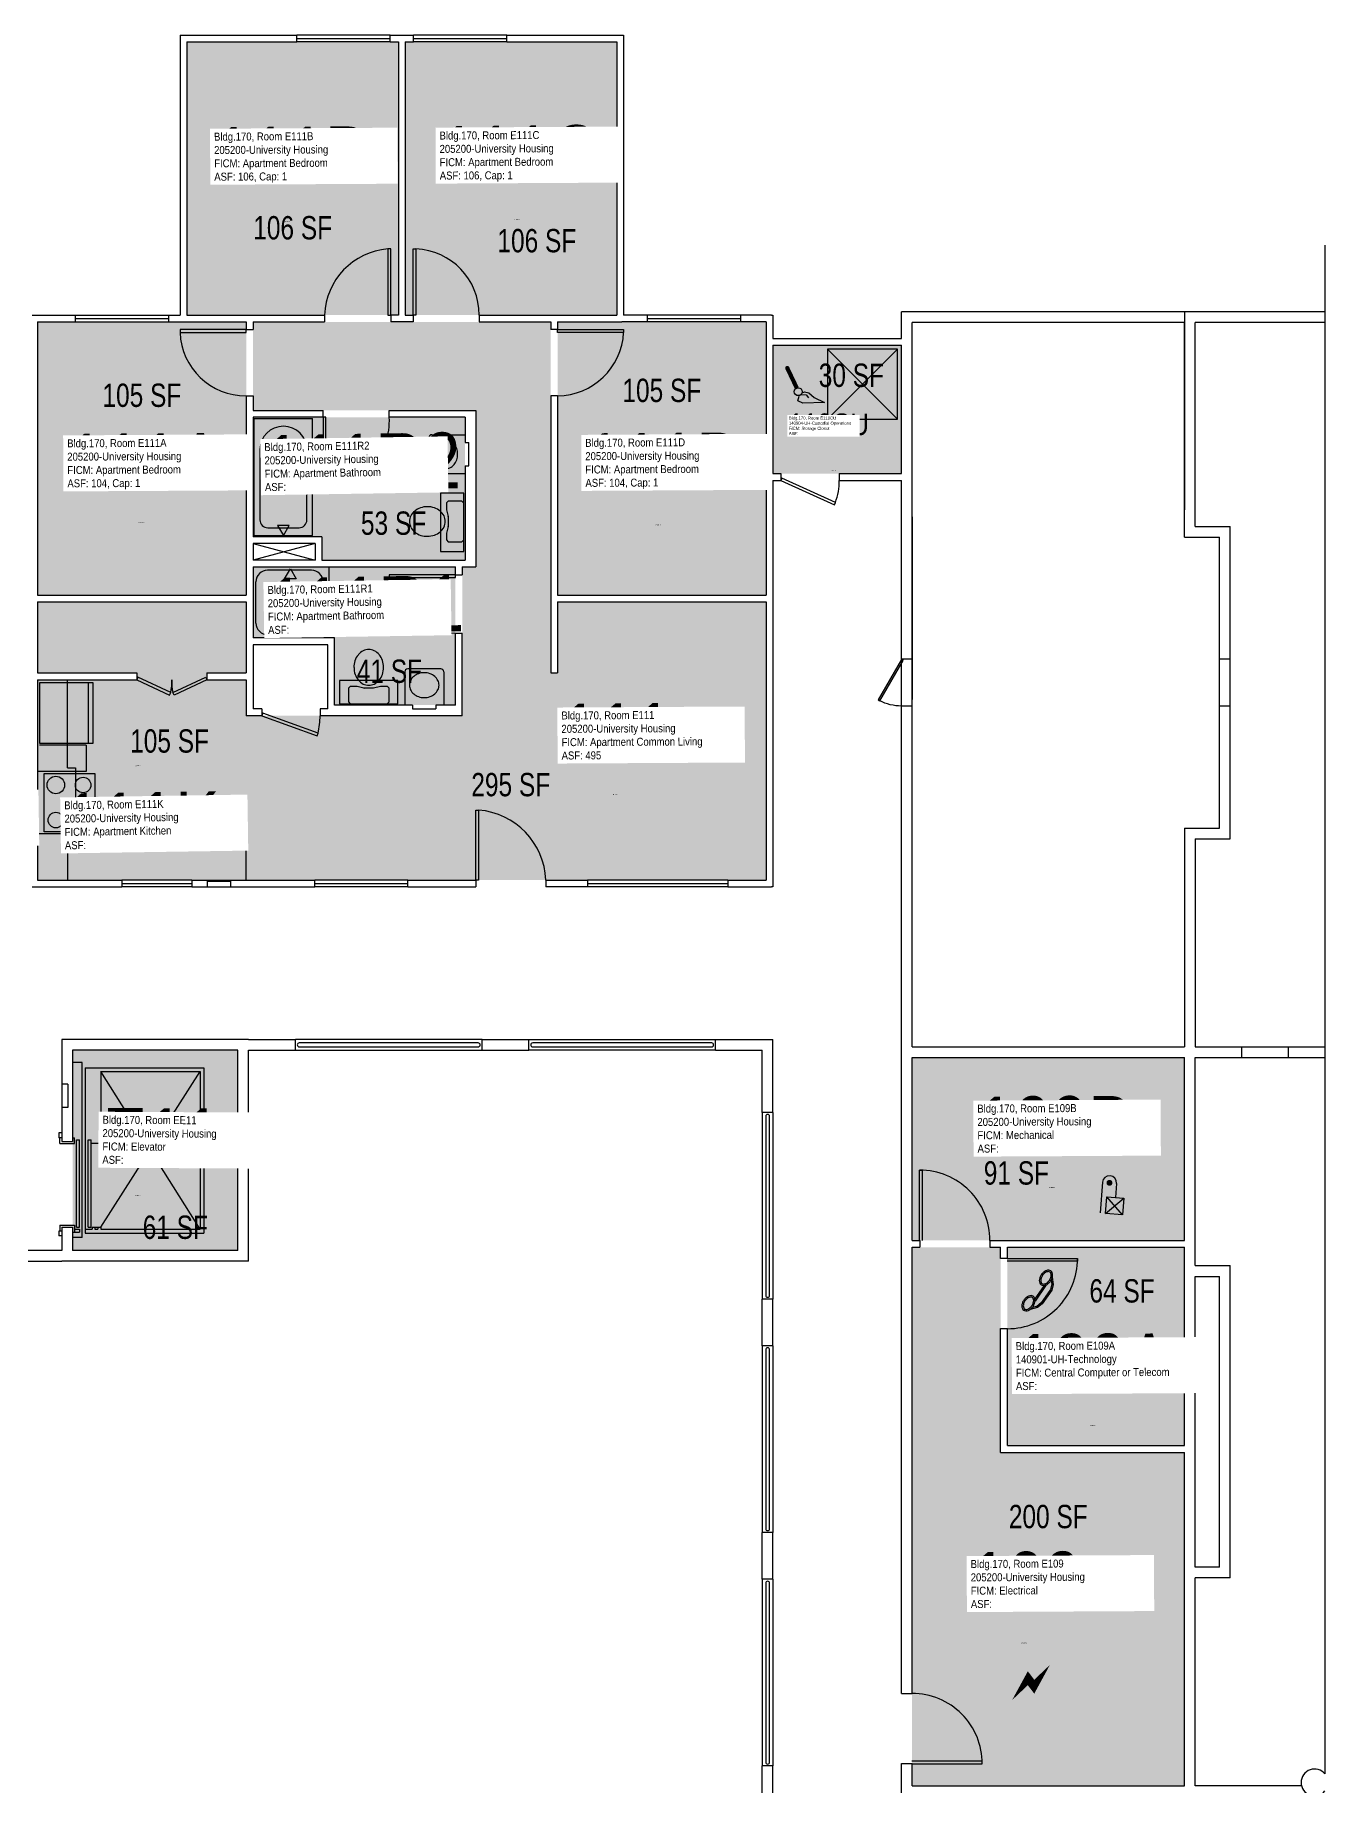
# Model space of a CAD drawing. Header units: inches. Extents: x -323 to 1126, y -1298 to 1967.
# Drawn here: x 59 to 722, y 1067 to 1967 of the extents above; entities that cross this region are included whole.
import ezdxf
from ezdxf.enums import TextEntityAlignment as Align

# ---------------------------------------------------------------- set-up
doc = ezdxf.new("R2010")
doc.units = ezdxf.units.IN
doc.header["$LTSCALE"] = 10
doc.header["$MEASUREMENT"] = 0
doc.layers.get('0').update_dxf_attribs({"linetype": 'CONTINUOUS'})
for name, color, linetype in [('A-DOOR', 2, 'CONTINUOUS'), ('A-FLOR', 3, 'CONTINUOUS'), ('A-GLAZ', 1, 'CONTINUOUS'), ('A-IDEN-ICON', 4, 'CONTINUOUS'), ('A-IDEN-RNUM', 7, 'CONTINUOUS'), ('A-IDEN-SNUM', 4, 'CONTINUOUS'), ('A-IDEN-VNUM', 4, 'CONTINUOUS'), ('A-WALL', 5, 'CONTINUOUS'), ('AREA-TEXT', 3, 'CONTINUOUS'), ('P-SANR-FIXT', 2, 'CONTINUOUS'), ('Rooms-Category-Color', 7, 'CONTINUOUS'), ('Rooms-College-Color', 7, 'CONTINUOUS'), ('Rooms-Department-Color', 7, 'CONTINUOUS'), ('Rooms-Division-Color', 7, 'CONTINUOUS'), ('Rooms-Information', 7, 'CONTINUOUS')]:
    doc.layers.add(name, color=color, linetype=linetype)
doc.styles.add('CP_AREA', font='arial.ttf', dxfattribs={"height": 15})
doc.styles.add('CP_ROOMSNUMBER', font='arial.ttf', dxfattribs={"height": 1})
doc.styles.add('CP_ROOMVNUMBER', font='arial.ttf', dxfattribs={"width": 0.85, "height": 0.075})

# ---------------------------------------------------------------- blocks, each defined once
blk = doc.blocks.new('CPELEV')
at = {"color": 0, "linetype": 'ByBlock'}
for p, q in [((-0.035, 0.03), (-0.035, -0.08)), ((0.015, 0.03), (0.015, -0.02)), ((-0.015, -0.08), (-0.015, -0.02)), ((-0.015, -0.02), (0.045, -0.02)), ((-0.015, -0.08), (0.045, -0.02)), ((0.045, -0.08), (-0.015, -0.02)), ((0.045, -0.02), (0.045, -0.08)), ((0.045, -0.08), (-0.015, -0.08))]:
    blk.add_line(p, q, dxfattribs=at)
at = {"color": 0, "linetype": 'ByBlock', "const_width": 0.0106}
blk.add_lwpolyline([(-0.0153, 0.03, 1), (-0.0047, 0.03, 1)], format="xyb", close=True, dxfattribs=at)
at = {"color": 0, "linetype": 'ByBlock'}
blk.add_arc((-0.01, 0.03), 0.025, 0, 180, dxfattribs=at)
blk = doc.blocks.new('CPPHONE')
at = {"color": 0, "linetype": 'ByBlock'}
for p, q in [((0.0096, 0.0252), (-0.0196, -0.0252)), ((0.0169, 0.0279), (-0.0182, -0.0329))]:
    blk.add_line(p, q, dxfattribs=at)
for points in [[(0.0288, 0.0786, 0.139889), (0.0216, 0.0804, 0.107118), (0.0122, 0.0781, 0.079812), (0.0039, 0.0722, 0.067459), (-0.0035, 0.0626, 0.067459), (-0.008, 0.0515, 0.079812), (-0.009, 0.0413, 0.107118), (-0.0064, 0.032, 0.139889), (-0.0012, 0.0267, 0.139889), (0.0061, 0.0248, 0.107118), (0.0155, 0.0272, 0.079812), (0.0238, 0.0331, 0.067459), (0.0312, 0.0426, 0.067459), (0.0357, 0.0538, 0.079812), (0.0367, 0.0639, 0.107118), (0.034, 0.0732, 0.139889)], [(0.0263, 0.0743, 0.139889), (0.0218, 0.0754, 0.107118), (0.0144, 0.0736, 0.079812), (0.0074, 0.0686, 0.067459), (0.0008, 0.0601, 0.067459), (-0.0032, 0.0502, 0.079812), (-0.004, 0.0417, 0.107118), (-0.0019, 0.0344, 0.139889), (0.0013, 0.031, 0.139889), (0.0059, 0.0298, 0.107118), (0.0133, 0.0317, 0.079812), (0.0203, 0.0367, 0.067459), (0.0268, 0.0451, 0.067459), (0.0309, 0.055, 0.079812), (0.0317, 0.0636, 0.107118), (0.0296, 0.0709, 0.139889)], [(-0.0262, -0.0167, 0.139889), (-0.0334, -0.0148, 0.107118), (-0.0428, -0.0172, 0.079812), (-0.0511, -0.0231, 0.067459), (-0.0585, -0.0326, 0.067459), (-0.063, -0.0438, 0.079812), (-0.064, -0.0539, 0.107118), (-0.0614, -0.0632, 0.139889), (-0.0562, -0.0686, 0.139889), (-0.0489, -0.0704, 0.107118), (-0.0395, -0.0681, 0.079812), (-0.0312, -0.0622, 0.067459), (-0.0238, -0.0526, 0.067459), (-0.0193, -0.0415, 0.079812), (-0.0183, -0.0313, 0.107118), (-0.021, -0.022, 0.139889)], [(-0.0287, -0.021, 0.139889), (-0.0332, -0.0198, 0.107118), (-0.0406, -0.0217, 0.079812), (-0.0476, -0.0267, 0.067459), (-0.0542, -0.0351, 0.067459), (-0.0582, -0.045, 0.079812), (-0.059, -0.0536, 0.107118), (-0.0569, -0.0609, 0.139889), (-0.0537, -0.0643, 0.139889), (-0.0491, -0.0654, 0.107118), (-0.0417, -0.0636, 0.079812), (-0.0347, -0.0586, 0.067459), (-0.0282, -0.0501, 0.067459), (-0.0241, -0.0402, 0.079812), (-0.0233, -0.0317, 0.107118), (-0.0254, -0.0244, 0.139889)]]:
    blk.add_lwpolyline(points, format="xyb", close=True, dxfattribs=at)
for points in [[(0.0364, 0.0572), (0.0417, 0.0308), (0.0382, 0.0108), (0.0082, -0.0411), (-0.0083, -0.0558), (-0.0338, -0.0645)], [(0.0334, 0.047), (0.0366, 0.0307), (0.0334, 0.0126), (0.0043, -0.0379), (-0.0109, -0.0514), (-0.0265, -0.0567)]]:
    blk.add_lwpolyline(points, dxfattribs=at)
blk = doc.blocks.new('CPELECT')
blk.add_lwpolyline([(0.0623, 0.0629, 0, 0.03, 0), (0.0105, -0.0168, 0.03, 0.03, 0), (-0.0105, 0.0068, 0.03, 0, 0), (-0.0623, -0.0729, 0.03, 0, 0)], format="xyseb")
blk = doc.blocks.new('CPCUST')
at = {"color": 0, "linetype": 'ByBlock'}
for p, q in [((0.0171, -0.0639), (0.02, -0.0466)), ((0.0262, -0.0408), (0.0446, -0.0406)), ((0.0297, -0.0341), (0.0376, -0.0302)), ((0.1117, -0.0625), (0.0358, -0.0705)), ((0.0376, -0.0302), (0.0533, -0.0324)), ((0.0446, -0.0406), (0.0543, -0.0505)), ((0.0533, -0.0324), (0.0745, -0.0479)), ((0.0745, -0.0479), (0.1117, -0.0625)), ((0.0358, -0.0705), (0.0171, -0.0639))]:
    blk.add_line(p, q, dxfattribs=at)
at = {"color": 0, "linetype": 'ByBlock', "const_width": 0.0075}
blk.add_lwpolyline([(-0.0332, 0.0481, 1), (-0.0268, 0.0519, 1)], format="xyb", close=True, dxfattribs=at)
at = {"color": 0, "linetype": 'ByBlock', "const_width": 0.015}
blk.add_lwpolyline([(-0.03, 0.05), (0.01, -0.0193)], dxfattribs=at)
at = {"color": 0, "linetype": 'ByBlock'}
blk.add_circle((0.0158, -0.0313), 0.0141, dxfattribs=at)

msp = doc.modelspace()

# ---------------------------------------------------------------- hatches: boundary and pattern name
at = {"layer": 'A-DOOR'}
for points in [[(513.38, 1383.32), (514.76, 1383.3), (514.76, 1347.11), (513.38, 1347.11)], [(594.58, 1337.95), (594.56, 1336.57), (558.37, 1336.57), (558.37, 1337.95)], [(545.6, 1078.13), (545.58, 1079.5), (509.39, 1079.5), (509.39, 1078.13)]]:
    msp.add_hatch(color=256, dxfattribs=at).paths.add_polyline_path(points)
at = {"layer": 'Rooms-Category-Color', "true_color": 0x728ef3}
for points in [[(245.51, 1823), (136.76, 1823.01), (136.76, 1963.51), (245.51, 1963.5)], [(357.76, 1823), (249.01, 1823), (249.01, 1963.5), (357.76, 1963.5)], [(167.26, 1819.51), (60.01, 1819.51), (60.01, 1679.01), (167.26, 1679.01)], [(170.76, 1819.5), (323.76, 1819.5), (323.76, 1639), (327.26, 1639), (327.26, 1675.5), (434.51, 1675.5), (434.51, 1532.51), (167.26, 1532.5), (167.26, 1617), (278.26, 1617.01), (278.26, 1693.5), (285.26, 1693.5), (285.26, 1774), (170.76, 1774)], [(327.26, 1679), (434.51, 1679), (434.51, 1819.5), (327.26, 1819.5)], [(438.01, 1807.51), (504.01, 1807.51), (504.01, 1741.51), (438.01, 1741.51)], [(170.76, 1770.5), (279.64, 1770.5), (279.76, 1697), (206.14, 1697.01), (206.14, 1709), (170.76, 1709)], [(170.76, 1693.5), (274.76, 1693.5), (274.76, 1622.51), (212.64, 1622.51), (212.64, 1657), (170.76, 1657)], [(60.01, 1675.5), (167.26, 1675.5), (167.26, 1639), (147.01, 1639.01), (147.02, 1635.5), (167.26, 1635.5), (167.26, 1532.5), (60.01, 1532.5), (60.01, 1635.5), (111.01, 1635.5), (111.01, 1639), (60.01, 1639), (60.01, 1675.5)]]:
    msp.add_hatch(color=171, dxfattribs=at).paths.add_polyline_path(points)
at = {"layer": 'Rooms-Category-Color', "true_color": 0xadadad}
for points in [[(78.01, 1445.01), (163.01, 1445.01), (163.01, 1342.01), (78.01, 1342.01)], [(509.51, 1441.26), (649.51, 1441.26), (649.51, 1347.26), (509.51, 1347.26)], [(509.51, 1066.76), (649.51, 1066.76), (649.51, 1238.26), (555.01, 1238.26), (555.01, 1343.76), (509.51, 1343.76)]]:
    msp.add_hatch(color=253, dxfattribs=at).paths.add_polyline_path(points)
at = {"layer": 'Rooms-Category-Color', "true_color": 0xe3c5e1}
msp.add_hatch(color=254, dxfattribs=at).paths.add_polyline_path([(558.51, 1343.76), (649.51, 1343.76), (649.51, 1241.76), (558.51, 1241.76)])
at = {"layer": 'Rooms-College-Color', "true_color": 0xadadad}
for points in [[(245.51, 1823), (136.76, 1823.01), (136.76, 1963.51), (245.51, 1963.5)], [(357.76, 1823), (249.01, 1823), (249.01, 1963.5), (357.76, 1963.5)], [(167.26, 1819.51), (60.01, 1819.51), (60.01, 1679.01), (167.26, 1679.01)], [(170.76, 1819.5), (323.76, 1819.5), (323.76, 1639), (327.26, 1639), (327.26, 1675.5), (434.51, 1675.5), (434.51, 1532.51), (167.26, 1532.5), (167.26, 1617), (278.26, 1617.01), (278.26, 1693.5), (285.26, 1693.5), (285.26, 1774), (170.76, 1774)], [(327.26, 1679), (434.51, 1679), (434.51, 1819.5), (327.26, 1819.5)], [(438.01, 1807.51), (504.01, 1807.51), (504.01, 1741.51), (438.01, 1741.51)], [(170.76, 1770.5), (279.64, 1770.5), (279.76, 1697), (206.14, 1697.01), (206.14, 1709), (170.76, 1709)], [(170.76, 1693.5), (274.76, 1693.5), (274.76, 1622.51), (212.64, 1622.51), (212.64, 1657), (170.76, 1657)], [(60.01, 1675.5), (167.26, 1675.5), (167.26, 1639), (147.01, 1639.01), (147.02, 1635.5), (167.26, 1635.5), (167.26, 1532.5), (60.01, 1532.5), (60.01, 1635.5), (111.01, 1635.5), (111.01, 1639), (60.01, 1639), (60.01, 1675.5)], [(78.01, 1445.01), (163.01, 1445.01), (163.01, 1342.01), (78.01, 1342.01)], [(509.51, 1441.26), (649.51, 1441.26), (649.51, 1347.26), (509.51, 1347.26)], [(509.51, 1066.76), (649.51, 1066.76), (649.51, 1238.26), (555.01, 1238.26), (555.01, 1343.76), (509.51, 1343.76)], [(558.51, 1343.76), (649.51, 1343.76), (649.51, 1241.76), (558.51, 1241.76)]]:
    msp.add_hatch(color=253, dxfattribs=at).paths.add_polyline_path(points)
at = {"layer": 'Rooms-Department-Color', "true_color": 0x604aed}
for points in [[(245.51, 1823), (136.76, 1823.01), (136.76, 1963.51), (245.51, 1963.5)], [(357.76, 1823), (249.01, 1823), (249.01, 1963.5), (357.76, 1963.5)], [(167.26, 1819.51), (60.01, 1819.51), (60.01, 1679.01), (167.26, 1679.01)], [(170.76, 1819.5), (323.76, 1819.5), (323.76, 1639), (327.26, 1639), (327.26, 1675.5), (434.51, 1675.5), (434.51, 1532.51), (167.26, 1532.5), (167.26, 1617), (278.26, 1617.01), (278.26, 1693.5), (285.26, 1693.5), (285.26, 1774), (170.76, 1774)], [(327.26, 1679), (434.51, 1679), (434.51, 1819.5), (327.26, 1819.5)], [(438.01, 1807.51), (504.01, 1807.51), (504.01, 1741.51), (438.01, 1741.51)], [(170.76, 1770.5), (279.64, 1770.5), (279.76, 1697), (206.14, 1697.01), (206.14, 1709), (170.76, 1709)], [(170.76, 1693.5), (274.76, 1693.5), (274.76, 1622.51), (212.64, 1622.51), (212.64, 1657), (170.76, 1657)], [(60.01, 1675.5), (167.26, 1675.5), (167.26, 1639), (147.01, 1639.01), (147.02, 1635.5), (167.26, 1635.5), (167.26, 1532.5), (60.01, 1532.5), (60.01, 1635.5), (111.01, 1635.5), (111.01, 1639), (60.01, 1639), (60.01, 1675.5)], [(558.51, 1343.76), (649.51, 1343.76), (649.51, 1241.76), (558.51, 1241.76)]]:
    msp.add_hatch(color=173, dxfattribs=at).paths.add_polyline_path(points)
at = {"layer": 'Rooms-Department-Color', "true_color": 0xacacac}
for points in [[(78.01, 1445.01), (163.01, 1445.01), (163.01, 1342.01), (78.01, 1342.01)], [(509.51, 1441.26), (649.51, 1441.26), (649.51, 1347.26), (509.51, 1347.26)], [(509.51, 1066.76), (649.51, 1066.76), (649.51, 1238.26), (555.01, 1238.26), (555.01, 1343.76), (509.51, 1343.76)]]:
    msp.add_hatch(color=253, dxfattribs=at).paths.add_polyline_path(points)
at = {"layer": 'Rooms-Division-Color', "true_color": 0x604aed}
for points in [[(245.51, 1823), (136.76, 1823.01), (136.76, 1963.51), (245.51, 1963.5)], [(357.76, 1823), (249.01, 1823), (249.01, 1963.5), (357.76, 1963.5)], [(167.26, 1819.51), (60.01, 1819.51), (60.01, 1679.01), (167.26, 1679.01)], [(170.76, 1819.5), (323.76, 1819.5), (323.76, 1639), (327.26, 1639), (327.26, 1675.5), (434.51, 1675.5), (434.51, 1532.51), (167.26, 1532.5), (167.26, 1617), (278.26, 1617.01), (278.26, 1693.5), (285.26, 1693.5), (285.26, 1774), (170.76, 1774)], [(327.26, 1679), (434.51, 1679), (434.51, 1819.5), (327.26, 1819.5)], [(438.01, 1807.51), (504.01, 1807.51), (504.01, 1741.51), (438.01, 1741.51)], [(170.76, 1770.5), (279.64, 1770.5), (279.76, 1697), (206.14, 1697.01), (206.14, 1709), (170.76, 1709)], [(170.76, 1693.5), (274.76, 1693.5), (274.76, 1622.51), (212.64, 1622.51), (212.64, 1657), (170.76, 1657)], [(60.01, 1675.5), (167.26, 1675.5), (167.26, 1639), (147.01, 1639.01), (147.02, 1635.5), (167.26, 1635.5), (167.26, 1532.5), (60.01, 1532.5), (60.01, 1635.5), (111.01, 1635.5), (111.01, 1639), (60.01, 1639), (60.01, 1675.5)], [(558.51, 1343.76), (649.51, 1343.76), (649.51, 1241.76), (558.51, 1241.76)]]:
    msp.add_hatch(color=173, dxfattribs=at).paths.add_polyline_path(points)
at = {"layer": 'Rooms-Division-Color', "true_color": 0xadadad}
for points in [[(78.01, 1445.01), (163.01, 1445.01), (163.01, 1342.01), (78.01, 1342.01)], [(509.51, 1441.26), (649.51, 1441.26), (649.51, 1347.26), (509.51, 1347.26)], [(509.51, 1066.76), (649.51, 1066.76), (649.51, 1238.26), (555.01, 1238.26), (555.01, 1343.76), (509.51, 1343.76)]]:
    msp.add_hatch(color=253, dxfattribs=at).paths.add_polyline_path(points)

# ---------------------------------------------------------------- linework, layer by layer
at = {"layer": 'A-DOOR'}
for p, q in [((240.1, 1857.01), (240.1, 1823.01)), ((241.51, 1857.01), (240.1, 1857.01)), ((241.51, 1823.01), (241.51, 1857.01)), ((253.01, 1857.01), (254.43, 1857.01)), ((253.01, 1823.01), (253.01, 1857.01)), ((254.43, 1857.01), (254.43, 1823.01)), ((240.1, 1823.01), (241.51, 1823.01)), ((254.43, 1823.01), (253.01, 1823.01)), ((133.26, 1815.51), (133.26, 1814.09)), ((167.26, 1815.51), (133.26, 1815.51)), ((133.26, 1814.09), (167.26, 1814.09)), ((167.26, 1814.09), (167.26, 1815.51)), ((327.26, 1815.51), (361.26, 1815.51)), ((327.26, 1814.09), (327.26, 1815.51)), ((361.26, 1814.09), (327.26, 1814.09)), ((361.26, 1815.51), (361.26, 1814.09)), ((206.76, 1770.51), (206.76, 1736.51)), ((208.18, 1770.51), (206.76, 1770.51)), ((208.18, 1736.51), (208.18, 1770.51)), ((442.54, 1739.15), (442.01, 1738.01)), ((442.01, 1738.01), (469.55, 1725.48)), ((470.07, 1726.62), (442.54, 1739.15)), ((206.76, 1736.51), (208.18, 1736.51)), ((469.55, 1725.48), (470.07, 1726.62)), ((240.76, 1689.51), (240.76, 1688.09)), ((274.76, 1689.51), (240.76, 1689.51)), ((240.76, 1688.09), (274.76, 1688.09)), ((274.76, 1688.09), (274.76, 1689.51)), ((111.61, 1636.79), (111.01, 1635.51)), ((111.01, 1635.51), (127.86, 1627.63)), ((128.46, 1628.91), (111.61, 1636.79)), ((129.57, 1628.91), (146.42, 1636.79)), ((147.01, 1635.51), (130.17, 1627.63)), ((146.42, 1636.79), (147.01, 1635.51)), ((127.86, 1627.63), (128.46, 1628.91)), ((130.17, 1627.63), (129.57, 1628.91)), ((175.75, 1618.34), (175.26, 1617.01)), ((175.26, 1617.01), (203.74, 1606.71)), ((204.22, 1608.04), (175.75, 1618.34)), ((203.74, 1606.71), (204.22, 1608.04)), ((285.26, 1568.51), (286.68, 1568.51)), ((285.26, 1532.51), (285.26, 1568.51)), ((286.68, 1568.51), (286.68, 1532.51)), ((286.68, 1532.51), (285.26, 1532.51)), ((513.38, 1347.11), (513.38, 1383.32)), ((513.38, 1383.32), (514.76, 1383.3)), ((514.76, 1383.3), (514.76, 1347.11)), ((558.37, 1337.95), (594.58, 1337.95)), ((594.56, 1336.57), (558.37, 1336.57)), ((594.58, 1337.95), (594.56, 1336.57)), ((545.58, 1079.5), (509.39, 1079.5)), ((509.39, 1078.13), (545.6, 1078.13)), ((545.6, 1078.13), (545.58, 1079.5))]:
    msp.add_line(p, q, dxfattribs=at)
at = {"layer": 'A-DOOR', "extrusion": (1.92134e-13, 0.000261203, -1)}
for p, q in [((504.04, 1645.99), (492.04, 1625.21)), ((492.9, 1624.71), (504.9, 1645.49)), ((504.9, 1645.49), (504.04, 1645.99)), ((492.04, 1625.21), (492.9, 1624.71))]:
    msp.add_line(p, q, dxfattribs=at)
at = {"layer": 'A-DOOR'}
for centre, radius, start, end in [((242.92, 1821.69), 35.43, 94.57233, 177.86542), ((253.04, 1823.06), 33.98, 359.91731, 87.64494), ((167.01, 1815.27), 33.77, 182.00499, 270.43276), ((326.93, 1815.89), 34.38, 270.55848, 357.00377), ((208.95, 1768.38), 31.88, 268.61692, 3.82083), ((442.94, 1737.12), 29.09, 338.85076, 1.75211), ((274.21, 1693.36), 33.85, 188.94866, 270.94473), ((103.34, 1634.34), 25.7, 347.79511, 2.60034), ((154.69, 1634.34), 25.7, 177.39966, 192.20489), ((158.73, 1617.93), 46.56, 347.73028, 358.86335), ((283.7, 1531.03), 37.6, 2.25231, 85.44805), ((513.51, 1347.32), 36, 359.8626, 90.20751), ((558.58, 1337.82), 36, 269.8626, 0.20751), ((509.6, 1078.26), 36, 359.79249, 90.1374)]:
    msp.add_arc(centre, radius, start, end, dxfattribs=at)
at = {"layer": 'A-DOOR', "extrusion": (1.92134e-13, 0.000261203, -1)}
msp.add_arc((-504.09, 1646.39, 0.43), 24.4, 270.12368, 297.28817, dxfattribs=at)
at = {"layer": 'A-FLOR'}
for p, q in [((202.64, 1705.51), (170.76, 1697.01)), ((170.76, 1705.51), (202.64, 1697.01)), ((286.51, 1448.75), (194.51, 1448.76)), ((194.51, 1446.76), (286.51, 1446.75)), ((406.51, 1448.75), (314.51, 1448.76)), ((314.51, 1446.76), (406.51, 1446.75)), ((83.01, 1438.76), (78.01, 1438.76)), ((83.01, 1348.76), (83.01, 1438.76)), ((84.51, 1436.01), (84.51, 1351.01)), ((84.51, 1436.01), (145.51, 1436.01)), ((92.51, 1434.01), (92.51, 1397.01)), ((92.51, 1354.01), (143.51, 1434.01)), ((143.51, 1353.01), (92.51, 1434.01)), ((92.51, 1434.01), (143.51, 1434.01)), ((143.51, 1434.01), (143.51, 1353.01)), ((145.51, 1436.01), (145.51, 1351.01)), ((434.26, 1411), (434.26, 1319)), ((436.26, 1319), (436.26, 1411)), ((72.51, 1402.5), (71.01, 1402.5)), ((71.01, 1402.5), (71.01, 1400)), ((72.51, 1400), (71.01, 1400)), ((72.51, 1400), (71.51, 1400)), ((71.51, 1397.01), (71.51, 1400)), ((71.51, 1397.01), (79.01, 1397.01)), ((78.01, 1400.01), (79.01, 1400.01)), ((79.01, 1397.01), (79.01, 1400.01)), ((80.01, 1399.01), (81.51, 1399.01)), ((80.01, 1354.01), (80.01, 1399.01)), ((81.51, 1354.01), (81.51, 1399.01)), ((86.01, 1354.01), (86.01, 1399.01)), ((86.01, 1399.01), (87.51, 1399.01)), ((87.51, 1354.01), (87.51, 1399.01)), ((92.51, 1397.01), (87.51, 1397.01)), ((71.01, 1352.02), (71.01, 1349.52)), ((72.51, 1352.02), (71.01, 1352.02)), ((71.51, 1355.01), (79.01, 1355.01)), ((71.51, 1355.01), (71.51, 1352.02)), ((78.01, 1351.51), (81.51, 1351.51)), ((79.01, 1355.01), (79.01, 1353.01)), ((79.01, 1353.01), (81.51, 1353.01)), ((79.01, 1352.76), (79.01, 1351.76)), ((80.01, 1354.01), (81.51, 1354.01)), ((81.51, 1353.01), (81.51, 1351.51)), ((84.51, 1353.01), (88.01, 1353.01)), ((84.51, 1351.01), (145.51, 1351.01)), ((86.01, 1354.01), (87.51, 1354.01)), ((88.01, 1354.01), (88.01, 1353.01)), ((88.01, 1354.01), (92.51, 1354.01)), ((89.51, 1354.01), (89.51, 1353.01)), ((89.51, 1353.01), (91.01, 1353.01)), ((91.01, 1354.01), (91.01, 1353.01)), ((92.51, 1354.01), (92.51, 1353.01)), ((92.51, 1353.01), (143.51, 1353.01)), ((72.51, 1349.52), (71.01, 1349.52)), ((83.01, 1348.76), (78.01, 1348.76)), ((434.26, 1291.01), (434.26, 1199.01)), ((436.26, 1199.01), (436.26, 1291.01)), ((434.26, 1171.01), (434.26, 1079.01)), ((436.26, 1079.01), (436.26, 1171.01))]:
    msp.add_line(p, q, dxfattribs=at)
for centre, start, end in [((194.51, 1447.76), 89.99892, 269.99892), ((286.51, 1447.75), 269.99892, 89.99892), ((314.51, 1447.76), 89.99892, 269.99892), ((406.51, 1447.75), 269.99892, 89.99892), ((435.26, 1411), 0, 180), ((435.26, 1319), 180, 0), ((435.26, 1291.01), 0, 180), ((435.26, 1199.01), 180, 0), ((435.26, 1171.01), 0, 180), ((435.26, 1079.01), 180, 0)]:
    msp.add_arc(centre, 1, start, end, dxfattribs=at)
at = {"layer": 'A-GLAZ'}
for p, q in [((241.26, 1967.01), (193.26, 1967.01)), ((193.26, 1965.26), (241.26, 1965.26)), ((241.26, 1963.51), (193.26, 1963.51)), ((301.26, 1967.01), (253.26, 1967.01)), ((253.26, 1965.26), (301.26, 1965.26)), ((301.26, 1963.51), (253.26, 1963.51)), ((79.26, 1823.01), (127.26, 1823.01)), ((79.26, 1821.26), (127.26, 1821.26)), ((79.26, 1819.51), (127.26, 1819.51)), ((421.26, 1823.01), (373.26, 1823.01)), ((373.26, 1821.26), (421.26, 1821.26)), ((421.26, 1819.51), (373.26, 1819.51)), ((139.26, 1532.51), (103.26, 1532.51)), ((103.26, 1530.76), (139.26, 1530.76)), ((250.26, 1532.51), (202.51, 1532.51)), ((202.51, 1530.76), (250.26, 1530.76)), ((414.76, 1532.51), (342.76, 1532.51)), ((342.76, 1530.76), (414.76, 1530.76)), ((139.26, 1529.01), (103.26, 1529.01)), ((250.26, 1529.01), (202.51, 1529.01)), ((414.76, 1529.01), (342.76, 1529.01))]:
    msp.add_line(p, q, dxfattribs=at)
at = {"layer": 'A-WALL'}
for p, q in [((133.26, 1967.01), (193.26, 1967.01)), ((133.26, 1967.01), (133.26, 1823.01)), ((136.76, 1963.51), (136.76, 1823.01)), ((136.76, 1963.51), (193.26, 1963.51)), ((193.26, 1963.51), (193.26, 1967.01)), ((241.26, 1963.51), (241.26, 1967.01)), ((241.26, 1967.01), (253.26, 1967.01)), ((241.26, 1963.51), (245.51, 1963.51)), ((245.51, 1963.51), (245.51, 1823.01)), ((249.01, 1963.51), (253.26, 1963.51)), ((249.01, 1963.51), (249.01, 1823.01)), ((253.26, 1963.51), (253.26, 1967.01)), ((301.26, 1963.51), (301.26, 1967.01)), ((301.26, 1967.01), (361.26, 1967.01)), ((301.26, 1963.51), (357.76, 1963.51)), ((357.76, 1963.51), (357.76, 1823.01)), ((361.26, 1967.01), (361.26, 1823.01)), ((721.72, 1859.01), (721.72, 1072.9)), ((57.26, 1823.01), (79.26, 1823.01)), ((60.01, 1819.51), (60.01, 1679.01)), ((60.01, 1819.51), (79.26, 1819.51)), ((79.26, 1823.01), (79.26, 1819.51)), ((127.26, 1823.01), (127.26, 1819.51)), ((127.26, 1823.01), (133.26, 1823.01)), ((127.26, 1819.51), (132.26, 1819.51)), ((132.26, 1819.51), (167.26, 1819.51)), ((136.76, 1823.01), (207.51, 1823.01)), ((167.26, 1819.51), (167.26, 1815.51)), ((170.76, 1819.51), (170.76, 1815.51)), ((170.76, 1819.51), (207.51, 1819.51)), ((207.51, 1823.01), (207.51, 1819.51)), ((241.51, 1823.01), (241.51, 1819.51)), ((245.51, 1823.01), (241.51, 1823.01)), ((253.01, 1819.51), (241.51, 1819.51)), ((249.01, 1823.01), (253.01, 1823.01)), ((253.01, 1823.01), (253.01, 1819.51)), ((287.01, 1823.01), (287.01, 1819.51)), ((287.01, 1823.01), (357.76, 1823.01)), ((287.01, 1819.51), (323.76, 1819.51)), ((323.76, 1819.51), (323.76, 1815.51)), ((327.26, 1819.51), (360.26, 1819.51)), ((327.26, 1819.51), (327.26, 1815.51)), ((373.26, 1819.51), (360.26, 1819.51)), ((373.26, 1823.01), (361.26, 1823.01)), ((373.26, 1823.01), (373.26, 1819.51)), ((421.26, 1823.01), (421.26, 1819.51)), ((437.26, 1823.01), (421.26, 1823.01)), ((434.51, 1819.51), (421.26, 1819.51)), ((434.51, 1819.51), (434.51, 1679.01)), ((437.26, 1823.01), (438.01, 1823.01)), ((438.01, 1823.01), (438.01, 1811.01)), ((504.01, 1811.01), (504.01, 1824.76)), ((721.72, 1824.76), (504.01, 1824.76)), ((649.51, 1819.26), (509.51, 1819.26)), ((509.51, 1446.76), (509.51, 1819.26)), ((649.51, 1824.83), (649.51, 1722.83)), ((649.51, 1708.76), (649.51, 1819.26)), ((721.72, 1819.26), (655.01, 1819.26)), ((655.01, 1714.26), (655.01, 1819.26)), ((167.26, 1815.51), (170.76, 1815.51)), ((327.26, 1815.51), (323.76, 1815.51)), ((438.01, 1811.01), (504.01, 1811.01)), ((438.01, 1807.51), (438.01, 1741.51)), ((438.01, 1807.51), (504.01, 1807.51)), ((504.01, 1741.51), (504.01, 1807.51)), ((167.26, 1781.51), (170.76, 1781.51)), ((167.26, 1781.51), (167.26, 1679.01)), ((170.76, 1781.51), (170.76, 1774.01)), ((170.76, 1774.01), (206.76, 1774.01)), ((206.76, 1770.51), (206.76, 1774.01)), ((240.76, 1770.51), (240.76, 1774.01)), ((240.76, 1774.01), (285.26, 1774.01)), ((285.26, 1774.01), (285.26, 1693.51)), ((327.26, 1781.51), (323.76, 1781.51)), ((323.76, 1781.51), (323.76, 1639.01)), ((327.26, 1781.51), (327.26, 1679.01)), ((206.76, 1770.51), (170.76, 1770.51)), ((170.76, 1770.51), (170.76, 1709.01)), ((279.76, 1770.51), (240.76, 1770.51)), ((279.76, 1770.51), (279.76, 1757.51)), ((279.76, 1757.51), (281.76, 1757.51)), ((281.76, 1745.51), (281.76, 1757.51)), ((279.76, 1745.51), (281.76, 1745.51)), ((279.76, 1745.51), (279.76, 1697.01)), ((438.01, 1741.51), (442.01, 1741.51)), ((438.01, 1738.01), (442.01, 1738.01)), ((438.01, 1738.01), (438.01, 1529.01)), ((442.01, 1741.51), (442.01, 1738.01)), ((472.01, 1741.51), (504.01, 1741.51)), ((472.01, 1741.51), (472.01, 1738.01)), ((472.01, 1738.01), (504.01, 1738.01)), ((504.01, 1446.76), (504.01, 1738.01)), ((509.51, 1719.33), (509.51, 1625.33)), ((655.01, 1714.26), (673.01, 1714.26)), ((673.02, 1553.76), (673.01, 1714.26)), ((206.14, 1709.01), (170.76, 1709.01)), ((202.64, 1705.51), (170.76, 1705.51)), ((170.76, 1705.51), (170.76, 1697.01)), ((202.64, 1705.51), (202.64, 1697.01)), ((206.14, 1709.01), (206.14, 1697.01)), ((649.51, 1708.76), (667.51, 1708.76)), ((667.52, 1559.26), (667.51, 1708.76)), ((202.64, 1697.01), (170.76, 1697.01)), ((170.76, 1693.51), (274.76, 1693.51)), ((170.76, 1693.51), (170.76, 1657.01)), ((206.14, 1697.01), (279.76, 1697.01)), ((274.76, 1689.51), (274.76, 1693.51)), ((278.26, 1693.51), (285.26, 1693.51)), ((278.26, 1693.51), (278.26, 1689.51)), ((274.76, 1689.51), (278.26, 1689.51)), ((60.01, 1679.01), (167.26, 1679.01)), ((60.01, 1675.51), (60.01, 1639.01)), ((60.01, 1675.51), (167.26, 1675.51)), ((167.26, 1675.51), (167.26, 1639.01)), ((327.26, 1679.01), (434.51, 1679.01)), ((327.26, 1675.51), (327.26, 1639.01)), ((327.26, 1675.51), (434.51, 1675.51)), ((434.51, 1675.51), (434.51, 1532.51)), ((212.64, 1657.01), (170.76, 1657.01)), ((212.64, 1622.51), (212.64, 1657.01)), ((274.76, 1659.51), (278.26, 1659.51)), ((274.76, 1622.51), (274.76, 1659.51)), ((278.26, 1617.01), (278.26, 1659.51)), ((209.14, 1653.51), (170.76, 1653.51)), ((170.76, 1653.51), (170.76, 1620.51)), ((209.14, 1620.51), (209.14, 1653.51)), ((60.01, 1639.01), (111.01, 1639.01)), ((111.01, 1639.01), (111.01, 1635.51)), ((147.01, 1639.01), (147.01, 1635.51)), ((147.01, 1639.01), (167.26, 1639.01)), ((323.76, 1639.01), (327.26, 1639.01)), ((509.51, 1646.01), (504.01, 1646.01)), ((673.02, 1646.01), (667.52, 1646.01)), ((60.01, 1635.51), (60.01, 1532.51)), ((60.01, 1635.51), (111.01, 1635.51)), ((147.01, 1635.51), (167.26, 1635.51)), ((167.26, 1635.51), (167.26, 1617.01)), ((252.76, 1622.51), (212.64, 1622.51)), ((252.76, 1622.51), (252.76, 1620.51)), ((264.76, 1622.51), (264.76, 1620.51)), ((274.76, 1622.51), (264.76, 1622.51)), ((509.51, 1622.01), (504.01, 1622.01)), ((673.02, 1622.01), (667.52, 1622.01)), ((175.26, 1617.01), (167.26, 1617.01)), ((175.26, 1620.51), (170.76, 1620.51)), ((175.26, 1620.51), (175.26, 1617.01)), ((209.14, 1620.51), (205.26, 1620.51)), ((205.26, 1620.51), (205.26, 1617.01)), ((278.26, 1617.01), (205.26, 1617.01)), ((252.76, 1620.51), (264.76, 1620.51)), ((649.51, 1559.26), (667.52, 1559.26)), ((649.51, 1559.26), (649.51, 1446.76)), ((655.01, 1553.76), (673.02, 1553.76)), ((655.01, 1553.76), (655.01, 1446.76)), ((60.01, 1532.51), (103.26, 1532.51)), ((103.26, 1532.51), (103.26, 1529.01)), ((139.26, 1532.51), (139.26, 1529.01)), ((139.26, 1532.51), (167.26, 1532.51)), ((147.26, 1532.01), (159.26, 1532.01)), ((147.26, 1532.01), (147.26, 1529.01)), ((159.26, 1532.01), (159.26, 1529.01)), ((167.26, 1532.51), (202.51, 1532.51)), ((202.51, 1529.01), (202.51, 1532.51)), ((250.26, 1532.51), (285.26, 1532.51)), ((250.26, 1529.01), (250.26, 1532.51)), ((285.26, 1532.51), (285.26, 1529.01)), ((321.26, 1532.51), (342.76, 1532.51)), ((321.26, 1532.51), (321.26, 1529.01)), ((342.76, 1532.51), (342.76, 1529.01)), ((414.76, 1532.51), (434.51, 1532.51)), ((414.76, 1532.51), (414.76, 1529.01)), ((57.26, 1529.01), (103.26, 1529.01)), ((139.26, 1529.01), (147.26, 1529.01)), ((147.26, 1529.01), (159.26, 1529.01)), ((159.26, 1529.01), (202.51, 1529.01)), ((250.26, 1529.01), (285.26, 1529.01)), ((342.76, 1529.01), (321.26, 1529.01)), ((414.76, 1529.01), (437.26, 1529.01)), ((438.01, 1529.01), (437.26, 1529.01)), ((72.51, 1450.51), (72.51, 1427.51)), ((168.51, 1450.51), (72.51, 1450.51)), ((168.51, 1450.51), (192.51, 1450.51)), ((192.51, 1445.01), (192.51, 1450.51)), ((288.51, 1450.51), (192.51, 1450.51)), ((288.51, 1450.51), (312.51, 1450.51)), ((288.51, 1445.01), (288.51, 1450.51)), ((312.51, 1445.01), (312.51, 1450.51)), ((312.51, 1450.51), (408.51, 1450.51)), ((408.51, 1445.01), (408.51, 1450.51)), ((408.51, 1450.51), (438.01, 1450.51)), ((438.01, 1413), (438.01, 1450.51)), ((163.01, 1445.01), (78.01, 1445.01)), ((78.01, 1445.01), (78.01, 1398.01)), ((163.01, 1342.01), (163.01, 1445.01)), ((168.51, 1336.51), (168.51, 1445.01)), ((168.51, 1445.01), (192.51, 1445.01)), ((192.51, 1445.01), (288.51, 1445.01)), ((288.51, 1445.01), (312.51, 1445.01)), ((408.51, 1445.01), (312.51, 1445.01)), ((408.51, 1445.01), (432.51, 1445.01)), ((432.51, 1413), (432.51, 1445.01)), ((504.01, 1114.26), (504.01, 1446.76)), ((509.51, 1446.76), (649.51, 1446.76)), ((509.51, 1347.26), (509.51, 1441.26)), ((509.51, 1441.26), (649.51, 1441.26)), ((649.51, 1347.26), (649.51, 1441.26)), ((655.01, 1446.76), (721.72, 1446.76)), ((655.01, 1334.26), (655.01, 1441.26)), ((655.01, 1441.26), (721.72, 1441.26)), ((679.01, 1441.26), (679.01, 1446.76)), ((703.01, 1441.26), (703.01, 1446.76)), ((72.51, 1427.51), (72.51, 1415.51)), ((75.51, 1427.51), (72.51, 1427.51)), ((75.51, 1427.51), (75.51, 1415.51)), ((72.51, 1415.51), (72.51, 1398.01)), ((75.51, 1415.51), (72.51, 1415.51)), ((438.01, 1413), (432.51, 1413)), ((432.51, 1413), (432.51, 1317)), ((438.01, 1413), (438.01, 1317)), ((72.51, 1398.01), (78.01, 1398.01)), ((72.51, 1354.01), (72.51, 1342.01)), ((72.51, 1354.01), (78.01, 1354.01)), ((78.01, 1354.01), (78.01, 1342.01)), ((72.51, 1342.01), (54.51, 1342.01)), ((163.01, 1342.01), (78.01, 1342.01)), ((509.51, 1347.26), (513.51, 1347.26)), ((509.51, 1114.26), (509.51, 1343.76)), ((509.51, 1343.76), (513.51, 1343.76)), ((513.51, 1347.26), (513.51, 1343.76)), ((549.51, 1347.26), (549.51, 1343.76)), ((549.51, 1347.26), (649.51, 1347.26)), ((549.51, 1343.76), (555.01, 1343.76)), ((555.01, 1338.01), (555.01, 1343.76)), ((558.51, 1338.01), (558.51, 1343.76)), ((558.51, 1343.76), (649.51, 1343.76)), ((649.51, 1241.76), (649.51, 1343.76)), ((54.51, 1336.51), (72.51, 1336.51)), ((163.01, 1336.51), (72.51, 1336.51)), ((168.51, 1336.51), (163.01, 1336.51)), ((558.51, 1338.01), (555.01, 1338.01)), ((655.01, 1334.26), (673.02, 1334.26)), ((673.02, 1173.76), (673.02, 1334.26)), ((655.01, 1179.26), (655.01, 1328.76)), ((655.01, 1328.76), (667.52, 1328.76)), ((667.52, 1179.26), (667.52, 1328.76)), ((432.51, 1293.01), (432.51, 1317.01)), ((438.01, 1317.01), (432.51, 1317.01)), ((438.01, 1293.01), (438.01, 1317.01)), ((555.01, 1302.01), (558.51, 1302.01)), ((555.01, 1238.26), (555.01, 1302.01)), ((558.51, 1241.76), (558.51, 1302.01)), ((432.51, 1293.01), (432.51, 1197.01)), ((438.01, 1293.01), (432.51, 1293.01)), ((438.01, 1293.01), (438.01, 1197.01)), ((555.01, 1238.26), (649.51, 1238.26)), ((558.51, 1241.76), (649.51, 1241.76)), ((649.51, 1066.76), (649.51, 1238.26)), ((432.51, 1173.01), (432.51, 1197.01)), ((438.01, 1197.01), (432.51, 1197.01)), ((438.01, 1173.01), (438.01, 1197.01)), ((432.51, 1173.01), (432.51, 1077.01)), ((438.01, 1173.01), (432.51, 1173.01)), ((438.01, 1173.01), (438.01, 1077.01)), ((667.52, 1179.26), (655.01, 1179.26)), ((655.01, 1066.76), (655.01, 1173.76)), ((673.02, 1173.76), (655.01, 1173.76)), ((504.01, 1114.26), (509.51, 1114.26)), ((432.51, 1053.01), (432.51, 1077.01)), ((438.01, 1077.01), (432.51, 1077.01)), ((438.01, 1053.01), (438.01, 1077.01)), ((504.01, 1078.26), (509.51, 1078.26)), ((504.01, 1061.26), (504.01, 1078.26)), ((509.51, 1066.76), (509.51, 1078.26)), ((509.51, 1066.76), (649.51, 1066.76)), ((709.68, 1066.76), (655.01, 1066.76))]:
    msp.add_line(p, q, dxfattribs=at)
msp.add_arc((716.37, 1068.52), 6.92, 39.27369, 320.72631, dxfattribs=at)
at = {"layer": 'P-SANR-FIXT'}
for p, q in [((502.01, 1805.51), (466.01, 1769.51)), ((466.01, 1805.51), (502.01, 1769.51)), ((171.39, 1769.88), (201.39, 1769.88)), ((171.39, 1709.63), (171.39, 1769.88)), ((201.39, 1709.63), (201.39, 1769.88)), ((261.14, 1760.01), (261.14, 1743.01)), ((262.64, 1761.51), (279.76, 1761.51)), ((174.34, 1753.82), (174.34, 1717.67)), ((198.44, 1717.67), (198.44, 1753.82)), ((262.64, 1741.51), (279.76, 1741.51)), ((267.14, 1731.51), (267.14, 1701.51)), ((279.14, 1731.51), (267.14, 1731.51)), ((279.14, 1701.51), (279.14, 1731.51)), ((270.14, 1726.21), (270.14, 1722.88)), ((270.14, 1722.88), (271.12, 1719.44)), ((271.14, 1727.38), (270.26, 1726.5)), ((278.14, 1727.38), (271.14, 1727.38)), ((279.14, 1726.38), (278.14, 1727.38)), ((279.14, 1707.38), (279.14, 1726.38)), ((178.36, 1713.65), (194.42, 1713.65)), ((183.39, 1714.83), (186.39, 1709.63)), ((189.39, 1714.83), (183.39, 1714.83)), ((186.39, 1709.63), (189.39, 1714.83)), ((271.12, 1714.33), (270.14, 1710.88)), ((270.14, 1710.88), (270.14, 1707.38)), ((271.14, 1719.32), (271.14, 1714.44)), ((171.39, 1709.63), (201.39, 1709.63)), ((270.14, 1707.38), (271.02, 1706.5)), ((271.31, 1706.38), (278.14, 1706.38)), ((278.14, 1706.38), (279.14, 1707.38)), ((187.01, 1687.41), (190.01, 1692.61)), ((190.01, 1692.61), (193.01, 1687.41)), ((209.64, 1693.51), (209.64, 1657.01)), ((267.14, 1701.51), (279.14, 1701.51)), ((172.26, 1664.67), (172.26, 1685.84)), ((200.76, 1691.84), (178.26, 1691.84)), ((193.01, 1687.41), (187.01, 1687.41)), ((206.76, 1664.67), (206.76, 1685.84)), ((178.26, 1658.67), (200.76, 1658.67)), ((248.76, 1639.63), (248.76, 1622.51)), ((267.26, 1641.13), (250.26, 1641.13)), ((268.76, 1639.63), (268.76, 1622.51)), ((88.51, 1633.88), (61.01, 1633.88)), ((61.01, 1633.88), (61.01, 1602.88)), ((75.43, 1590.14), (75.43, 1635.51)), ((86.26, 1602.88), (86.26, 1633.88)), ((88.51, 1602.88), (88.51, 1633.88)), ((245.26, 1635.11), (215.26, 1635.11)), ((215.26, 1635.11), (215.26, 1623.11)), ((220.76, 1632.11), (219.76, 1631.11)), ((219.76, 1631.11), (219.76, 1624.11)), ((224.26, 1632.11), (220.76, 1632.11)), ((227.71, 1631.12), (224.26, 1632.11)), ((232.76, 1631.11), (227.82, 1631.11)), ((236.26, 1632.11), (232.76, 1631.11)), ((239.59, 1632.11), (236.26, 1632.11)), ((240.76, 1631.11), (239.89, 1631.98)), ((240.76, 1624.11), (240.76, 1631.11)), ((245.26, 1623.11), (245.26, 1635.11)), ((215.26, 1623.11), (245.26, 1623.11)), ((219.76, 1624.11), (220.76, 1623.11)), ((220.76, 1623.11), (239.76, 1623.11)), ((239.76, 1623.11), (240.76, 1624.11)), ((61.01, 1602.88), (88.51, 1602.88)), ((85.01, 1601.88), (61.01, 1601.88)), ((85.01, 1601.88), (85.01, 1588.37)), ((85.01, 1588.37), (60.01, 1588.37)), ((63.43, 1557.37), (63.43, 1587.37)), ((63.43, 1587.37), (89.43, 1587.37)), ((75.43, 1590.14), (79.43, 1590.14)), ((79.43, 1590.14), (79.43, 1554.14)), ((89.43, 1587.37), (89.43, 1557.37)), ((60.01, 1556.51), (167.26, 1556.51)), ((89.43, 1557.37), (63.43, 1557.37)), ((75.43, 1554.14), (79.43, 1554.14)), ((75.43, 1554.14), (75.43, 1532.51)), ((167.26, 1532.51), (167.26, 1556.51))]:
    msp.add_line(p, q, dxfattribs=at)
msp.add_lwpolyline([(466.01, 1805.51), (466.01, 1769.51), (502.01, 1769.51), (502.01, 1805.51), (466.01, 1805.51)], dxfattribs=at)
for centre, radius in [((69.43, 1581.37), 4.5), ((83.43, 1581.37), 4), ((69.43, 1563.37), 4), ((83.43, 1563.37), 4.5)]:
    msp.add_circle(centre, radius, dxfattribs=at)
for centre, radius, start, end in [((186.39, 1753.82), 12.05, 0, 180), ((262.64, 1760.01), 1.5, 90, 180), ((270.87, 1751.95), 7.65, 139.89909, 160.77064), ((270.06, 1752.63), 6.59, 116.19159, 139.89909), ((269.54, 1753.69), 5.42, 90, 116.19159), ((269.54, 1753.69), 5.42, 63.80841, 90), ((269.02, 1752.63), 6.59, 40.10091, 63.80841), ((268.21, 1751.95), 7.65, 19.22936, 40.10091), ((272.14, 1751.51), 9, 160.77064, 180), ((272.14, 1751.51), 9, 180, 199.22936), ((270.87, 1751.06), 7.65, 199.22936, 220.10091), ((268.21, 1751.06), 7.65, 319.89909, 340.77064), ((266.94, 1751.51), 9, 0, 19.22936), ((266.94, 1751.51), 9, 340.77064, 0), ((262.64, 1743.01), 1.5, 180, 270), ((270.06, 1750.38), 6.59, 220.10091, 243.80841), ((269.54, 1749.33), 5.42, 243.80841, 270), ((269.54, 1749.33), 5.42, 270, 296.19159), ((269.02, 1750.38), 6.59, 296.19159, 319.89909), ((257.44, 1716.88), 6.3, 153.29881, 180), ((258.86, 1716.17), 7.89, 129.47246, 153.29881), ((259.78, 1715.06), 9.33, 108.83538, 129.47246), ((260.37, 1713.31), 11.18, 90, 108.83538), ((260.37, 1713.31), 11.18, 71.16462, 90), ((260.97, 1715.06), 9.33, 50.52754, 71.16462), ((261.89, 1716.17), 7.89, 26.70119, 50.52754), ((263.3, 1716.88), 6.3, 0, 26.70119), ((270.56, 1726.21), 0.418, 135, 180), ((178.36, 1717.67), 4.02, 180, 270), ((194.42, 1717.67), 4.02, 270, 0), ((257.44, 1716.88), 6.3, 180, 206.70119), ((258.86, 1717.59), 7.89, 206.70119, 230.52754), ((260.36, 1719.41), 10.24, 230.52754, 251.16462), ((260.97, 1718.71), 9.33, 288.83538, 309.47246), ((261.89, 1717.59), 7.89, 309.47246, 333.29881), ((263.3, 1716.88), 6.3, 333.29881, 0), ((270.72, 1719.32), 0.418, 0, 15.9454), ((270.72, 1714.44), 0.418, 344.0546, 0), ((259.81, 1717.81), 8.55, 251.16462, 273.77544), ((260.37, 1720.46), 11.18, 270, 288.83538), ((271.31, 1706.8), 0.418, 225, 270), ((178.26, 1685.84), 6, 90, 180), ((200.76, 1685.84), 6, 0, 90), ((178.26, 1664.67), 6, 180, 270), ((200.76, 1664.67), 6, 270, 0), ((232.8, 1641.89), 10.24, 140.52754, 161.16462), ((230.98, 1643.39), 7.89, 116.70119, 140.52754), ((230.26, 1644.8), 6.3, 90, 116.70119), ((230.26, 1644.8), 6.3, 63.29881, 90), ((229.55, 1643.39), 7.89, 39.47246, 63.29881), ((228.44, 1642.47), 9.33, 18.83538, 39.47246), ((231.19, 1642.44), 8.55, 161.16462, 183.77544), ((233.84, 1641.87), 11.18, 180, 198.83538), ((226.69, 1641.87), 11.18, 0, 18.83538), ((226.69, 1641.87), 11.18, 341.16462, 0), ((250.26, 1639.63), 1.5, 90, 180), ((258.32, 1631.4), 7.65, 109.22936, 130.10091), ((258.76, 1630.13), 9, 90, 109.22936), ((258.76, 1630.13), 9, 70.77064, 90), ((259.21, 1631.4), 7.65, 49.89909, 70.77064), ((267.26, 1639.63), 1.5, 0, 90), ((232.09, 1641.28), 9.33, 198.83538, 219.47246), ((230.98, 1640.36), 7.89, 219.47246, 243.29881), ((230.26, 1638.94), 6.3, 243.29881, 270), ((227.82, 1631.53), 0.418, 254.0546, 270), ((230.26, 1638.94), 6.3, 270, 296.70119), ((229.55, 1640.36), 7.89, 296.70119, 320.52754), ((228.44, 1641.28), 9.33, 320.52754, 341.16462), ((239.59, 1631.69), 0.418, 45, 90), ((256.58, 1632.73), 5.42, 153.80841, 180), ((256.58, 1632.73), 5.42, 180, 206.19159), ((257.64, 1632.21), 6.59, 130.10091, 153.80841), ((257.64, 1633.25), 6.59, 206.19159, 229.89909), ((259.89, 1632.21), 6.59, 26.19159, 49.89909), ((259.89, 1633.25), 6.59, 310.10091, 333.80841), ((260.95, 1632.73), 5.42, 0, 26.19159), ((260.95, 1632.73), 5.42, 333.80841, 0), ((258.32, 1634.06), 7.65, 229.89909, 250.77064), ((258.76, 1635.33), 9, 250.77064, 270), ((258.76, 1635.33), 9, 270, 289.22936), ((259.21, 1634.06), 7.65, 289.22936, 310.10091)]:
    msp.add_arc(centre, radius, start, end, dxfattribs=at)

# ---------------------------------------------------------------- block references
at = {"layer": 'A-IDEN-ICON', "xscale": 143.9999999974375, "yscale": 143.9999999974375, "zscale": 143.9999999974375, "rotation": 355.4983470468134}
for name, p in [('CPCUST', (449.09, 1788.28)), ('CPELEV', (612.06, 1372.42)), ('CPPHONE', (575.72, 1320.59)), ('CPELECT', (570.7, 1120.66))]:
    msp.add_blockref(name, p, dxfattribs=at)

# ---------------------------------------------------------------- texts
at = {"layer": 'A-IDEN-RNUM', "style": 'CP_ROOMSNUMBER'}
for s, rotation, p in [('0111-B0', 0.34821, (186.87, 1871.08)), ('0111-C0', 0.31547, (304.82, 1872.08)), ('0111-R2', 0.86561, (223.4, 1747.49)), ('0110-CU', 359.86668, (468.17, 1742.79)), ('0111-A0', 0.31547, (111.94, 1716.02)), ('0111-D0', 0.34821, (377.47, 1714.85)), ('0111-R1', 0.86561, (219.88, 1670.51)), ('0111-K0', 0.86561, (110.47, 1591.07)), ('0111-00', 0.34821, (355.43, 1576.26)), ('0E11-00', 359.71344, (110.16, 1370.02)), ('0109-B0', 0.35, (579.99, 1374.27)), ('0109-A0', 0.35, (600.86, 1252.03)), ('0109-00', 0.34821, (565.79, 1139.97))]:
    msp.add_text(s, height=0.36, rotation=rotation, dxfattribs=at).set_placement(p)
at = {"layer": 'A-IDEN-SNUM', "style": 'CP_ROOMSNUMBER'}
for s, rotation, p in [('1700E111B0', 0.34821, (186.87, 1871.08)), ('1700E111C0', 0.31547, (304.82, 1872.08)), ('1700E111R2', 0.86561, (223.4, 1747.49)), ('1700E110CU', 359.86668, (468.17, 1742.79)), ('1700E111A0', 0.31547, (111.94, 1716.02)), ('1700E111D0', 0.34821, (377.47, 1714.85)), ('1700E111R1', 0.86561, (219.88, 1670.51)), ('1700E111K0', 0.86561, (110.47, 1591.07)), ('1700E11100', 0.34821, (355.43, 1576.26)), ('1700EE1100', 359.71344, (110.16, 1370.02)), ('1700E109B0', 0.35, (579.99, 1374.27)), ('1700E109A0', 0.35, (600.86, 1252.03)), ('1700E10900', 0.34821, (565.79, 1139.97))]:
    msp.add_text(s, height=0.36, rotation=rotation, dxfattribs=at).set_placement(p)
at = {"layer": 'A-IDEN-VNUM', "style": 'CP_ROOMVNUMBER', "width": 0.85}
for s, height, rotation, p in [('111B', 28.8, 0.31547, (150.86, 1890.85)), ('111C', 28.8, 0.31547, (266.76, 1891.43)), ('110CU', 11.143, 359.86668, (446.17, 1761.33)), ('111A', 28.8, 0.31951, (75.38, 1733.17)), ('111R2', 28.8, 0.86561, (176.92, 1732.43)), ('111D', 28.8, 0.31547, (341.64, 1733.44)), ('111R1', 28.8, 0.86561, (178.55, 1658.97)), ('111', 28.8, 0.31547, (329.38, 1594.43)), ('111K', 28.8, 0.86561, (74.08, 1548.24)), ('E11', 28.8, 359.72187, (93.31, 1386.57)), ('109B', 28.8, 0.31547, (543.16, 1392.31)), ('109A', 28.8, 0.31547, (562.9, 1270.19)), ('109', 28.8, 0.31547, (539.74, 1158.14))]:
    msp.add_text(s, height=height, rotation=rotation, dxfattribs=at).set_placement(p)
at = {"layer": 'AREA-TEXT', "style": 'CP_AREA', "width": 0.75}
for s, p in [('106 SF', (191.14, 1867.91)), ('106 SF', (316.64, 1861.27)), ('30 SF', (478.29, 1792.07)), ('105 SF', (113.63, 1781.79)), ('105 SF', (380.88, 1784.3)), ('53 SF', (242.99, 1716.03)), ('41 SF', (240.87, 1639.89)), ('105 SF', (127.87, 1604.02)), ('295 SF', (303.23, 1581.59)), ('91 SF', (563.13, 1381.91)), ('61 SF', (130.81, 1354)), ('64 SF', (617.42, 1321.29)), ('200 SF', (579.51, 1205.26))]:
    msp.add_text(s, height=12, dxfattribs=at).set_placement(p, align=Align.MIDDLE_CENTER)

# ---------------------------------------------------------------- next in the draw order: texts
at = {"layer": 'Rooms-Information', "attachment_point": 7, "style": 'CP_ROOMVNUMBER', "bg_fill": 3, "box_fill_scale": 1.5, "bg_fill_color": 256, "bg_fill_true_color": 13158600, "bg_fill_transparency": 0}
for s, insert, char_height, width, rotation in [('Bldg.170, Room E111B^M^J205200-University Housing^M^JFICM: Apartment Bedroom^M^JASF: 106, Cap: 1', (150.86, 1890.85), 4.1143, 92.16, 0.31547), ('Bldg.170, Room E111C^M^J205200-University Housing^M^JFICM: Apartment Bedroom^M^JASF: 106, Cap: 1', (266.76, 1891.43), 4.1143, 92.16, 0.31547), ('Bldg.170, Room E110CU^M^J140904-UH-Custodial Operations^M^JFICM: Storage Closet^M^JASF: ', (446.17, 1761.33), 1.5919, 35.6584, 359.86668), ('Bldg.170, Room E111A^M^J205200-University Housing^M^JFICM: Apartment Bedroom^M^JASF: 104, Cap: 1', (75.38, 1733.17), 4.1143, 92.16, 0.31951), ('Bldg.170, Room E111R2^M^J205200-University Housing^M^JFICM: Apartment Bathroom^M^JASF: ', (176.92, 1732.43), 4.1143, 92.16, 0.86561), ('Bldg.170, Room E111D^M^J205200-University Housing^M^JFICM: Apartment Bedroom^M^JASF: 104, Cap: 1', (341.64, 1733.44), 4.1143, 92.16, 0.31547), ('Bldg.170, Room E111R1^M^J205200-University Housing^M^JFICM: Apartment Bathroom^M^JASF: ', (178.55, 1658.97), 4.1143, 92.16, 0.86561), ('Bldg.170, Room E111^M^J205200-University Housing^M^JFICM: Apartment Common Living^M^JASF: 495', (329.38, 1594.43), 4.1143, 92.16, 0.31547), ('Bldg.170, Room E112K^M^J205200-University Housing^M^JFICM: Apartment Kitchen^M^JASF: ', (-33.35, 1550.72), 4.1143, 92.16, 0.86561), ('Bldg.170, Room E111K^M^J205200-University Housing^M^JFICM: Apartment Kitchen^M^JASF: ', (74.08, 1548.24), 4.1143, 92.16, 0.86561), ('Bldg.170, Room E109B^M^J205200-University Housing^M^JFICM: Mechanical^M^JASF: ', (543.16, 1392.31), 4.1143, 92.16, 0.31547), ('Bldg.170, Room EE11^M^J205200-University Housing^M^JFICM: Elevator^M^JASF: ', (93.31, 1386.57), 4.1143, 92.16, 359.72187), ('Bldg.170, Room E109A^M^J140901-UH-Technology^M^JFICM: Central Computer or Telecom^M^JASF: ', (562.9, 1270.19), 4.1143, 92.16, 0.31547), ('Bldg.170, Room E109^M^J205200-University Housing^M^JFICM: Electrical^M^JASF: ', (539.74, 1158.14), 4.1143, 92.16, 0.31547)]:
    msp.add_mtext(s, dxfattribs=dict(at, insert=insert, char_height=char_height, width=width, rotation=rotation))

doc.saveas('drawing.dxf')
